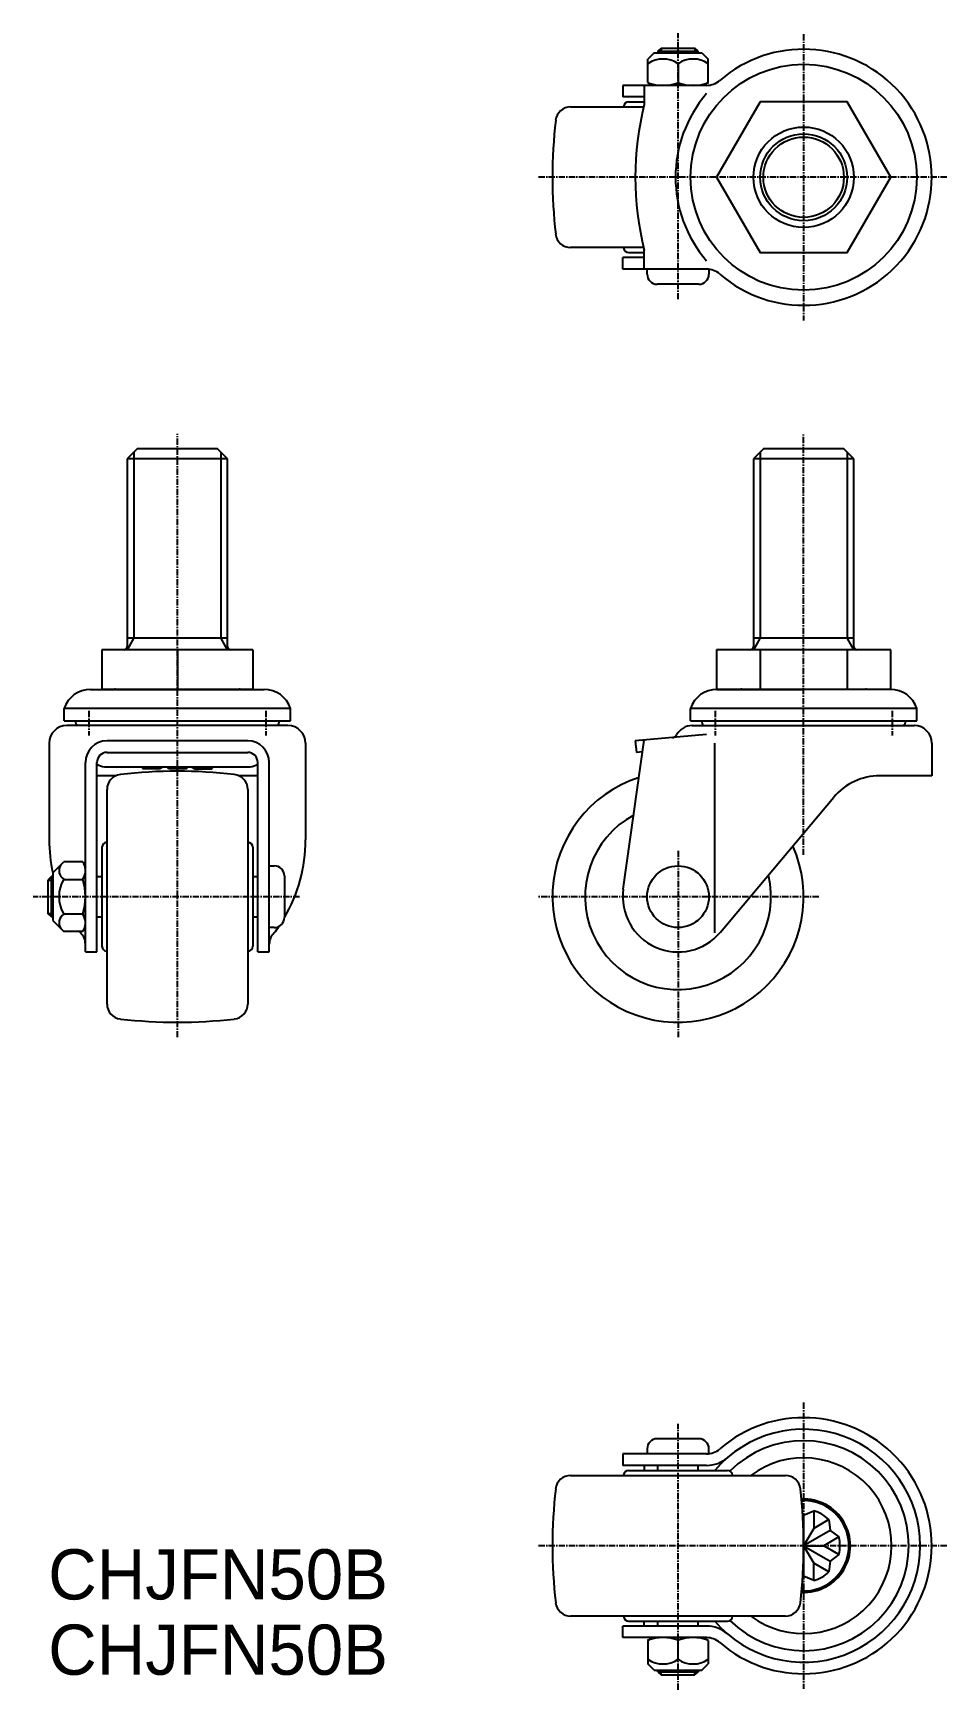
# Model space of a CAD drawing. Extents: x -2881 to -2699, y -925 to -595.
import ezdxf

# ---------------------------------------------------------------- set-up
doc = ezdxf.new("R2010")
doc.units = 0
doc.linetypes.add('CENTER', pattern=[2, 1.25, -0.25, 0.25, -0.25])
doc.layers.get('0').update_dxf_attribs({"linetype": 'CONTINUOUS'})
doc.layers.add('CENTER', color=1, linetype='CENTER')

msp = doc.modelspace()

# ---------------------------------------------------------------- linework, layer by layer
at = {"color": 7, "linetype": 'CONTINUOUS'}
for p, q in [((-2757.45, -599.09), (-2758.7, -600.34)), ((-2758.7, -605.05), (-2758.7, -600.34)), ((-2757.45, -599.09), (-2747.95, -599.09)), ((-2756.7, -598.81), (-2756.08, -598.19)), ((-2756.7, -598.81), (-2748.7, -598.81)), ((-2756.7, -598.81), (-2756.7, -599.09)), ((-2756.08, -598.19), (-2749.33, -598.19)), ((-2748.7, -598.81), (-2749.33, -598.19)), ((-2748.7, -599.09), (-2748.7, -598.81)), ((-2747.95, -599.09), (-2746.7, -600.34)), ((-2746.7, -605.05), (-2746.7, -600.34)), ((-2752.7, -601.26), (-2752.7, -605.05)), ((-2763.7, -605.59), (-2763.7, -607.89)), ((-2747.01, -605.59), (-2763.7, -605.59)), ((-2759.43, -605.59), (-2759.43, -609.39)), ((-2758.7, -605.05), (-2757.77, -605.59)), ((-2746.7, -605.05), (-2747.63, -605.59)), ((-2774.08, -609.89), (-2759.55, -609.89)), ((-2759.43, -607.89), (-2763.7, -607.89)), ((-2763.54, -609.89), (-2763.54, -609.83)), ((-2762.54, -608.89), (-2759.43, -608.89)), ((-2759.55, -637.89), (-2774.08, -637.89)), ((-2759.43, -639.89), (-2763.7, -639.89)), ((-2763.7, -642.19), (-2763.7, -639.89)), ((-2763.54, -637.89), (-2763.54, -637.94)), ((-2762.54, -638.89), (-2759.43, -638.89)), ((-2759.43, -642.19), (-2759.43, -638.38)), ((-2747.01, -642.19), (-2763.7, -642.19)), ((-2758.85, -643.19), (-2758.85, -642.19)), ((-2746.55, -642.21), (-2746.55, -643.19)), ((-2748.55, -645.19), (-2756.85, -645.19)), ((-2860.35, -677.97), (-2862.35, -679.97)), ((-2844.35, -677.97), (-2860.35, -677.97)), ((-2842.35, -679.97), (-2844.35, -677.97)), ((-2735.7, -677.97), (-2737.7, -679.97)), ((-2719.7, -677.97), (-2735.7, -677.97)), ((-2717.7, -679.97), (-2719.7, -677.97)), ((-2862.35, -679.97), (-2862.35, -717.37)), ((-2842.35, -679.97), (-2862.35, -679.97)), ((-2842.35, -717.37), (-2842.35, -679.97)), ((-2737.7, -679.97), (-2737.7, -717.37)), ((-2717.7, -679.97), (-2737.7, -679.97)), ((-2717.7, -717.37), (-2717.7, -679.97)), ((-2862.35, -715.62), (-2842.35, -715.62)), ((-2737.7, -715.63), (-2717.7, -715.63)), ((-2837.35, -717.97), (-2867.35, -717.97)), ((-2867.35, -717.97), (-2867.35, -725.82)), ((-2852.35, -717.97), (-2852.35, -725.82)), ((-2837.35, -717.97), (-2837.35, -725.82)), ((-2710.38, -717.97), (-2745.02, -717.97)), ((-2745.02, -717.97), (-2745.02, -725.82)), ((-2736.36, -717.97), (-2736.36, -725.82)), ((-2719.04, -717.97), (-2719.04, -725.82)), ((-2710.38, -725.82), (-2710.38, -717.97)), ((-2867.35, -725.82), (-2837.35, -725.82)), ((-2745.02, -725.82), (-2710.38, -725.82)), ((-2742.71, -725.82), (-2727.07, -725.82)), ((-2869.62, -725.87), (-2835.08, -725.87)), ((-2744.97, -725.87), (-2727.7, -725.87)), ((-2710.43, -725.87), (-2727.7, -725.87)), ((-2829.85, -729.67), (-2874.85, -729.67)), ((-2874.85, -732.17), (-2874.85, -729.67)), ((-2874.85, -732.17), (-2829.85, -732.17)), ((-2829.85, -732.17), (-2829.85, -729.67)), ((-2705.2, -729.67), (-2750.2, -729.67)), ((-2750.2, -732.17), (-2750.2, -729.67)), ((-2750.2, -732.17), (-2705.2, -732.17)), ((-2705.2, -732.17), (-2705.2, -729.67)), ((-2830.35, -733.08), (-2874.35, -733.08)), ((-2747.01, -734.89), (-2761.2, -736.13)), ((-2749.9, -733.08), (-2705.7, -733.08)), ((-2877.85, -736.58), (-2877.85, -755.84)), ((-2838.35, -736.13), (-2866.35, -736.13)), ((-2866.35, -738.42), (-2838.35, -738.42)), ((-2826.85, -736.58), (-2826.85, -755.84)), ((-2763.59, -765.64), (-2759.43, -735.97)), ((-2761.2, -736.13), (-2761, -738.42)), ((-2759.75, -738.31), (-2761, -738.42)), ((-2745.46, -736.58), (-2745.46, -774.39)), ((-2702.2, -736.58), (-2702.2, -743.08)), ((-2870.65, -778.17), (-2870.65, -740.43)), ((-2868.35, -778.17), (-2868.35, -740.42)), ((-2866.85, -741.3), (-2837.85, -741.3)), ((-2859.12, -741.3), (-2859.3, -741.7)), ((-2855.81, -741.7), (-2859.3, -741.7)), ((-2857.12, -741.3), (-2857.55, -741.7)), ((-2855.12, -741.3), (-2855.81, -741.7)), ((-2854.09, -741.7), (-2854.35, -741.3)), ((-2850.6, -741.7), (-2854.09, -741.7)), ((-2850.6, -741.7), (-2850.35, -741.3)), ((-2849.58, -741.3), (-2848.88, -741.7)), ((-2848.88, -741.7), (-2845.4, -741.7)), ((-2847.57, -741.3), (-2847.14, -741.7)), ((-2845.58, -741.3), (-2845.4, -741.7)), ((-2836.35, -778.17), (-2836.35, -740.42)), ((-2834.05, -778.17), (-2834.05, -740.43)), ((-2864.61, -743.08), (-2868.35, -743.08)), ((-2836.35, -743.08), (-2840.08, -743.08)), ((-2702.2, -743.08), (-2712.53, -743.08)), ((-2866.35, -788.54), (-2866.35, -745.8)), ((-2838.35, -745.8), (-2838.35, -788.54)), ((-2744.28, -774.24), (-2721.72, -747.36)), ((-2867.35, -757.33), (-2867.35, -777.01)), ((-2866.35, -756.33), (-2866.4, -756.33)), ((-2838.35, -756.33), (-2838.29, -756.33)), ((-2837.35, -757.33), (-2837.35, -777.01)), ((-2877.15, -762.42), (-2874.97, -760.24)), ((-2871.18, -760.24), (-2874.97, -760.24)), ((-2871.18, -760.24), (-2870.65, -761.17)), ((-2834.05, -761.02), (-2833.05, -761.02)), ((-2877.42, -763.17), (-2878.05, -763.8)), ((-2878.05, -770.55), (-2878.05, -763.8)), ((-2877.42, -771.17), (-2877.42, -763.17)), ((-2877.15, -763.17), (-2877.42, -763.17)), ((-2877.15, -762.42), (-2877.15, -771.92)), ((-2874.97, -763.71), (-2871.18, -763.71)), ((-2868.35, -763.17), (-2867.35, -763.17)), ((-2837.35, -763.17), (-2836.35, -763.17)), ((-2831.05, -763.02), (-2831.05, -771.32)), ((-2877.42, -771.17), (-2878.05, -770.55)), ((-2877.42, -771.17), (-2877.15, -771.17)), ((-2877.15, -771.92), (-2874.97, -774.1)), ((-2871.18, -770.63), (-2874.97, -770.63)), ((-2868.35, -771.17), (-2867.35, -771.17)), ((-2837.35, -771.17), (-2836.35, -771.17)), ((-2871.18, -774.1), (-2874.97, -774.1)), ((-2871.18, -774.1), (-2870.65, -773.17)), ((-2833.05, -773.32), (-2834.05, -773.32)), ((-2870.65, -778.17), (-2868.35, -778.17)), ((-2866.35, -778.01), (-2866.4, -778.01)), ((-2838.35, -778.01), (-2838.29, -778.01)), ((-2836.35, -778.17), (-2834.05, -778.17)), ((-2758.85, -877.12), (-2758.85, -878.12)), ((-2748.55, -875.12), (-2756.85, -875.12)), ((-2746.55, -878.1), (-2746.55, -877.12)), ((-2747.01, -878.12), (-2763.7, -878.12)), ((-2763.7, -878.12), (-2763.7, -880.42)), ((-2747.01, -880.42), (-2763.7, -880.42)), ((-2759.43, -880.42), (-2759.43, -881.42)), ((-2756.7, -881.42), (-2756.7, -880.42)), ((-2748.7, -881.42), (-2748.7, -880.42)), ((-2774.08, -882.42), (-2731.33, -882.42)), ((-2763.54, -882.42), (-2763.54, -882.37)), ((-2762.54, -881.42), (-2742.86, -881.42)), ((-2741.86, -882.42), (-2741.86, -882.37)), ((-2727.89, -890.26), (-2727.7, -890.35)), ((-2727.7, -890.35), (-2725.7, -889.47)), ((-2727.7, -890.35), (-2727.7, -896.42)), ((-2725.7, -889.47), (-2725.7, -892.96)), ((-2725.7, -892.96), (-2727.7, -896.42)), ((-2722.44, -893.38), (-2727.7, -896.42)), ((-2722.68, -891.22), (-2725.7, -892.96)), ((-2722.68, -891.22), (-2722.44, -893.38)), ((-2722.44, -893.38), (-2720.68, -894.68)), ((-2727.7, -896.42), (-2722.44, -899.46)), ((-2727.7, -896.42), (-2723.7, -896.42)), ((-2727.7, -896.42), (-2727.7, -902.5)), ((-2727.7, -896.42), (-2725.7, -899.89)), ((-2720.68, -894.68), (-2723.7, -896.42)), ((-2720.68, -898.17), (-2723.7, -896.42)), ((-2722.68, -901.63), (-2725.7, -899.89)), ((-2725.7, -903.37), (-2725.7, -899.89)), ((-2722.44, -899.46), (-2722.68, -901.63)), ((-2720.68, -898.17), (-2722.44, -899.46)), ((-2727.7, -902.5), (-2727.89, -902.58)), ((-2725.7, -903.37), (-2727.7, -902.5)), ((-2731.33, -910.42), (-2774.08, -910.42)), ((-2763.54, -910.42), (-2763.54, -910.48)), ((-2741.86, -910.42), (-2741.86, -910.48)), ((-2747.01, -912.42), (-2763.7, -912.42)), ((-2763.7, -914.72), (-2763.7, -912.42)), ((-2762.54, -911.42), (-2742.86, -911.42)), ((-2759.43, -912.42), (-2759.43, -911.42)), ((-2756.7, -912.42), (-2756.7, -911.42)), ((-2748.7, -912.42), (-2748.7, -911.42)), ((-2747.01, -914.72), (-2763.7, -914.72)), ((-2758.7, -915.26), (-2757.77, -914.72)), ((-2758.7, -915.26), (-2758.7, -919.97)), ((-2752.7, -919.04), (-2752.7, -915.26)), ((-2746.7, -915.26), (-2747.63, -914.72)), ((-2746.7, -915.26), (-2746.7, -919.97)), ((-2757.45, -921.22), (-2758.7, -919.97)), ((-2747.95, -921.22), (-2746.7, -919.97)), ((-2757.45, -921.22), (-2747.95, -921.22)), ((-2756.7, -921.5), (-2756.7, -921.22)), ((-2756.7, -921.5), (-2748.7, -921.5)), ((-2756.7, -921.5), (-2756.08, -922.12)), ((-2756.08, -922.12), (-2749.33, -922.12)), ((-2748.7, -921.5), (-2749.33, -922.12)), ((-2748.7, -921.22), (-2748.7, -921.5))]:
    msp.add_line(p, q, dxfattribs=at)
at = {"color": 3, "linetype": 'CONTINUOUS'}
for p, q in [((-2756.03, -598.19), (-2756.03, -599.09)), ((-2749.38, -598.19), (-2749.38, -599.09)), ((-2860.99, -678.61), (-2860.99, -715.62)), ((-2843.7, -678.61), (-2843.7, -715.62)), ((-2736.35, -678.62), (-2736.35, -715.63)), ((-2719.05, -678.62), (-2719.05, -715.63)), ((-2860.99, -715.62), (-2862.35, -717.97)), ((-2842.35, -717.97), (-2843.7, -715.62)), ((-2736.35, -715.63), (-2737.7, -717.97)), ((-2717.7, -717.97), (-2719.05, -715.63)), ((-2878.05, -763.85), (-2877.15, -763.85)), ((-2878.05, -770.49), (-2877.15, -770.49)), ((-2756.03, -922.12), (-2756.03, -921.22)), ((-2749.38, -922.12), (-2749.38, -921.22))]:
    msp.add_line(p, q, dxfattribs=at)
at = {"color": 7, "linetype": 'CONTINUOUS'}
msp.add_lwpolyline([(-2736.36, -608.89), (-2745.02, -623.89), (-2736.36, -638.89), (-2719.04, -638.89), (-2710.38, -623.89), (-2719.04, -608.89)], close=True, dxfattribs=at)
for centre, radius in [((-2727.7, -623.89), 22.5), ((-2727.7, -623.89), 10), ((-2727.7, -623.89), 8), ((-2752.7, -767.17), 6.15)]:
    msp.add_circle(centre, radius, dxfattribs=at)
at = {"color": 3, "linetype": 'CONTINUOUS'}
msp.add_circle((-2727.7, -623.89), 8.65, dxfattribs=at)
at = {"color": 7, "linetype": 'CONTINUOUS'}
for centre, radius, start, end in [((-2755.7, -605.65), 5.31, 55.6158, 124.3842), ((-2749.7, -605.65), 5.31, 55.6158, 124.3842), ((-2727.7, -623.89), 25.5, 229.1069, 130.8931), ((-2755.7, -596.92), 8.67, 249.7438, 290.2562), ((-2749.7, -596.92), 8.67, 249.7438, 290.2562), ((-2747.01, -601.59), 4, 270, 310.8931), ((-2774.08, -612.89), 3, 90, 173.4885), ((-2762.54, -609.89), 1, 90, 177), ((-2701.2, -623.89), 60, 166.0221, 193.9779), ((-2727.7, -623.89), 25.5, 139.2303, 220.7697), ((-2677.7, -623.89), 100, 173.4885, 186.5115), ((-2774.08, -634.89), 3, 186.5115, 270), ((-2762.54, -637.89), 1, 183, 270), ((-2756.85, -643.19), 2, 180, 270), ((-2748.55, -643.19), 2, 270, 0), ((-2747.01, -646.19), 4, 49.1069, 90), ((-2862.95, -717.37), 0.6, 270, 0), ((-2841.75, -717.37), 0.6, 180, 270), ((-2738.3, -717.37), 0.6, 270, 0), ((-2717.1, -717.37), 0.6, 180, 270), ((-2864.85, -726.82), 1, 71.8051, 90), ((-2839.85, -726.82), 1, 90, 108.1949), ((-2740.2, -726.82), 1, 71.8051, 90), ((-2715.2, -726.82), 1, 90, 108.1949), ((-2869.62, -731.37), 5.5, 90, 161.9955), ((-2835.08, -731.37), 5.5, 18.0045, 90), ((-2744.97, -731.37), 5.5, 90, 161.9955), ((-2710.43, -731.37), 5.5, 18.0045, 90), ((-2869.95, -731.65), 2.78, 190.7807, 210.9566), ((-2834.75, -731.65), 2.78, 329.0434, 349.2193), ((-2745.3, -731.65), 2.78, 190.7807, 210.9566), ((-2710.1, -731.65), 2.78, 329.0434, 349.2193), ((-2874.35, -736.58), 3.5, 90, 180), ((-2830.35, -736.58), 3.5, 0, 90), ((-2753.88, -734.49), 1, 275, 332.2599), ((-2749.9, -736.58), 3.5, 90, 152.2599), ((-2705.7, -736.58), 3.5, 0, 90), ((-2866.35, -740.43), 4.3, 90, 180), ((-2866.35, -740.42), 2, 90, 180), ((-2838.35, -740.43), 4.3, 0, 90), ((-2838.35, -740.42), 2, 0, 90), ((-2866.31, -737.34), 4, 239.3458, 262.2497), ((-2852.35, -842.17), 100, 83.4885, 96.5115), ((-2838.39, -737.34), 4, 277.7503, 300.6542), ((-2863.35, -745.8), 3, 96.5115, 180), ((-2841.35, -745.8), 3, 0, 83.4885), ((-2752.7, -767.17), 25, 108.1039, 23.8961), ((-2712.53, -755.08), 12, 90, 140), ((-2752.7, -767.17), 18.5, 118.4837, 13.5163), ((-2847.12, -755.84), 30.73, 180, 192.3394), ((-2866.35, -757.33), 1, 93, 180), ((-2838.35, -757.33), 1, 0, 87), ((-2857.57, -755.84), 30.73, 329.6895, 0), ((-2873.82, -761.97), 2.08, 146.3736, 236.3736), ((-2873.71, -761.97), 3.07, 325.6158, 25.6158), ((-2833.05, -763.02), 2, 0, 90), ((-2868.97, -767.17), 6.93, 150, 210), ((-2882.11, -767.17), 11.46, 342.412, 17.588), ((-2752.7, -767.17), 11, 172, 320), ((-2873.82, -772.37), 2.08, 123.6264, 213.6264), ((-2873.71, -772.37), 3.07, 334.3842, 34.3842), ((-2833.05, -771.32), 2, 270, 0), ((-2847.12, -755.84), 30.73, 216.4477, 217.1128), ((-2873.62, -776.59), 2.97, 0, 47.831), ((-2831.08, -776.59), 2.97, 132.169, 180), ((-2857.57, -755.84), 30.73, 322.8872, 325.8071), ((-2866.35, -777.01), 1, 180, 267), ((-2838.35, -777.01), 1, 273, 0), ((-2863.35, -788.54), 3, 180, 263.4885), ((-2841.35, -788.54), 3, 276.5115, 0), ((-2852.35, -692.17), 100, 263.4885, 276.5115), ((-2727.7, -896.42), 25.5, 229.1069, 130.8931), ((-2727.7, -896.42), 23.2, 220.2821, 139.7179), ((-2756.85, -877.12), 2, 90, 180), ((-2748.55, -877.12), 2, 0, 90), ((-2747.01, -874.12), 4, 270, 310.8931), ((-2727.7, -896.42), 20.91, 225.374, 134.626), ((-2747.01, -874.12), 6.3, 270, 310.8931), ((-2727.7, -896.42), 17.5, 233.1301, 126.8699), ((-2774.08, -885.42), 3, 90, 173.4885), ((-2762.54, -882.42), 1, 90, 177), ((-2742.86, -882.42), 1, 3, 90), ((-2731.33, -885.42), 3, 6.5115, 90), ((-2677.7, -896.42), 100, 173.4885, 186.5115), ((-2827.7, -896.42), 100, 353.4885, 6.5115), ((-2727.7, -896.42), 9.3, 267.3348, 92.6652), ((-2727.7, -896.42), 9, 267.4208, 92.5792), ((-2727.7, -896.42), 7.23, 46.0542, 73.9458), ((-2727.7, -896.42), 7.23, 346.0542, 13.9458), ((-2727.7, -896.42), 7.23, 286.0542, 313.9458), ((-2774.08, -907.42), 3, 186.5115, 270), ((-2762.54, -910.42), 1, 183, 270), ((-2742.86, -910.42), 1, 270, 357), ((-2731.33, -907.42), 3, 270, 353.4885), ((-2747.01, -918.72), 6.3, 49.1069, 90), ((-2755.7, -923.39), 8.67, 69.7438, 110.2562), ((-2749.7, -923.39), 8.67, 69.7438, 110.2562), ((-2747.01, -918.72), 4, 49.1069, 90), ((-2755.7, -914.66), 5.31, 235.6158, 304.3842), ((-2749.7, -914.66), 5.31, 235.6158, 304.3842)]:
    msp.add_arc(centre, radius, start, end, dxfattribs=at)
at = {"layer": 'CENTER', "color": 1, "linetype": 'CENTER'}
for p, q in [((-2752.7, -648.19), (-2752.7, -595.19)), ((-2727.7, -595.39), (-2727.7, -652.39)), ((-2727.7, -595.39), (-2727.7, -652.39)), ((-2699.2, -623.89), (-2780.7, -623.89)), ((-2852.35, -795.17), (-2852.35, -674.97)), ((-2727.7, -758.85), (-2727.7, -674.97)), ((-2869.95, -730.17), (-2869.95, -735.08)), ((-2834.75, -730.17), (-2834.75, -735.08)), ((-2745.3, -730.17), (-2745.3, -735.08)), ((-2710.1, -730.17), (-2710.1, -735.08)), ((-2752.7, -758.02), (-2752.7, -795.17)), ((-2828.05, -767.17), (-2881.05, -767.17)), ((-2724.7, -767.17), (-2780.7, -767.17)), ((-2727.7, -867.92), (-2727.7, -924.92)), ((-2727.7, -867.92), (-2727.7, -924.92)), ((-2752.7, -925.12), (-2752.7, -872.12)), ((-2699.2, -896.42), (-2780.7, -896.42))]:
    msp.add_line(p, q, dxfattribs=at)

# ---------------------------------------------------------------- texts
at = {"color": 7, "linetype": 'CONTINUOUS'}
for p in [(-2878.05, -907.12), (-2878.05, -922.12)]:
    msp.add_text('CHJFN50B', height=10, dxfattribs=at).set_placement(p)

doc.saveas('drawing.dxf')
